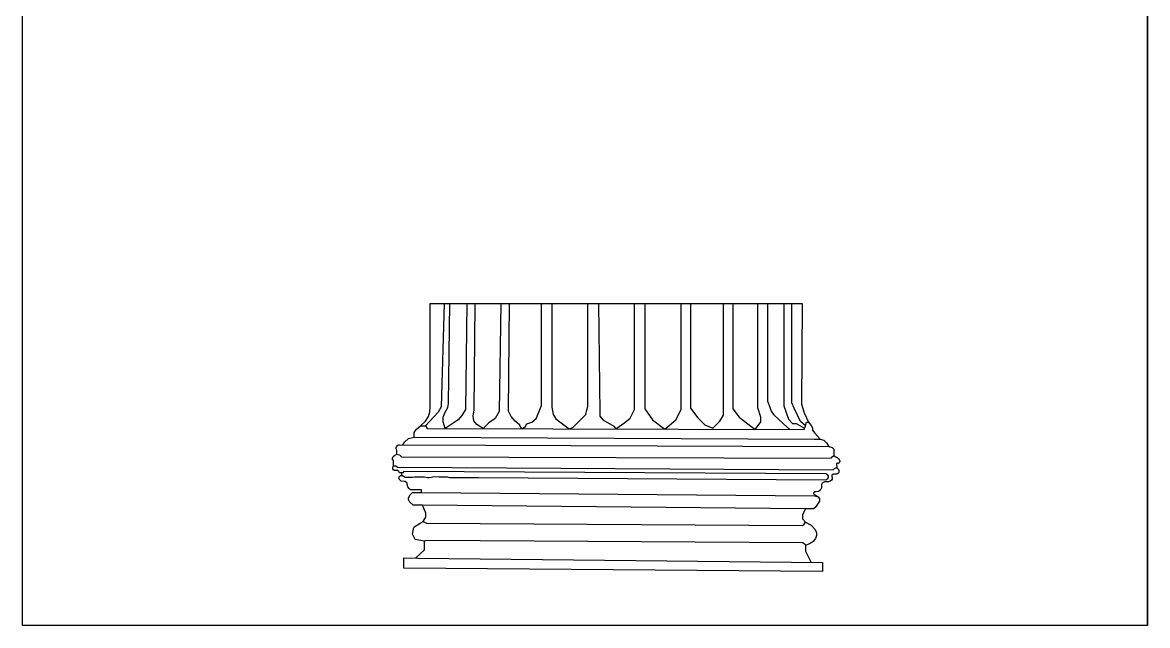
# Model space of a CAD drawing. Header units: inches. Extents: x 21.4 to 22.4, y 12.97 to 14.39.
# Drawn here: x 21.396 to 22.397, y 12.973 to 13.509 of the extents above; entities that cross this region are included whole.
import ezdxf

# ---------------------------------------------------------------- set-up
doc = ezdxf.new("R2010")
doc.units = ezdxf.units.IN
doc.header["$MEASUREMENT"] = 0
doc.layers.add('foro', color=7, linetype='Continuous')
doc.layers.add('çziigi', color=10, linetype='Continuous')
picture_1 = doc.add_image_def('image1.jpg', size_in_pixel=(1984, 2806))
picture_2 = doc.add_image_def('image2.jpg', size_in_pixel=(1984, 2806))

msp = doc.modelspace()

# ---------------------------------------------------------------- linework, layer by layer
at = {"layer": 'çziigi'}
for p, q in [((21.7586, 13.1672), (21.7586, 13.2594)), ((21.7586, 13.2594), (22.0895, 13.2594)), ((21.7711, 13.2594), (21.7685, 13.1673)), ((21.7748, 13.1703), (21.7761, 13.2594)), ((21.7912, 13.2594), (21.79, 13.165)), ((21.7977, 13.1646), (21.7985, 13.2594)), ((21.8215, 13.2594), (21.82, 13.1633)), ((21.8284, 13.1636), (21.8293, 13.2594)), ((21.8575, 13.1685), (21.8575, 13.2594)), ((21.8668, 13.2594), (21.8668, 13.167)), ((21.8989, 13.1677), (21.8989, 13.2594)), ((21.9084, 13.2594), (21.9094, 13.1621)), ((21.9402, 13.1649), (21.9402, 13.2594)), ((21.9494, 13.2594), (21.9494, 13.1655)), ((21.9819, 13.165), (21.9819, 13.2594)), ((21.9901, 13.2594), (21.9901, 13.1661)), ((22.0194, 13.1601), (22.0194, 13.2594)), ((22.0277, 13.2594), (22.0277, 13.1657)), ((22.0501, 13.1666), (22.0501, 13.2594)), ((22.0587, 13.2594), (22.0587, 13.1723)), ((22.0732, 13.2594), (22.0732, 13.1684)), ((22.0802, 13.1709), (22.0802, 13.2594)), ((22.0895, 13.2594), (22.0888, 13.1698)), ((21.7582, 13.163), (21.7586, 13.1672)), ((21.7685, 13.1673), (21.7657, 13.1625)), ((21.772, 13.1625), (21.7742, 13.1667)), ((21.7742, 13.1667), (21.7748, 13.1703)), ((21.8553, 13.1625), (21.8575, 13.1685)), ((21.8668, 13.167), (21.868, 13.1605)), ((21.898, 13.1647), (21.8989, 13.1677)), ((21.9901, 13.1661), (21.9967, 13.1577)), ((22.0527, 13.1583), (22.0501, 13.1666)), ((22.0587, 13.1723), (22.0608, 13.1672)), ((22.0608, 13.1672), (22.0618, 13.1636)), ((22.0732, 13.1684), (22.0774, 13.1565)), ((22.0823, 13.1663), (22.0802, 13.1709)), ((22.0879, 13.1542), (22.0823, 13.1663)), ((22.0888, 13.1698), (22.0912, 13.162)), ((21.7657, 13.1625), (21.7544, 13.1506)), ((21.7546, 13.1546), (21.7572, 13.1588)), ((21.7572, 13.1588), (21.7582, 13.163)), ((21.7703, 13.1583), (21.772, 13.1625)), ((21.7703, 13.154), (21.7703, 13.1583)), ((21.7869, 13.1596), (21.7834, 13.1557)), ((21.79, 13.165), (21.7869, 13.1596)), ((21.7969, 13.1592), (21.7977, 13.1646)), ((21.7974, 13.155), (21.7969, 13.1592)), ((21.8163, 13.1569), (21.8109, 13.1533)), ((21.82, 13.1633), (21.8163, 13.1569)), ((21.8307, 13.1589), (21.8284, 13.1636)), ((21.8342, 13.1545), (21.8307, 13.1589)), ((21.849, 13.1537), (21.8528, 13.157)), ((21.8528, 13.157), (21.8553, 13.1625)), ((21.868, 13.1605), (21.8705, 13.1567)), ((21.8705, 13.1567), (21.8822, 13.1478)), ((21.8855, 13.149), (21.8969, 13.1607)), ((21.8969, 13.1607), (21.898, 13.1647)), ((21.9094, 13.1621), (21.9094, 13.159)), ((21.9094, 13.159), (21.9122, 13.1559)), ((21.9316, 13.1536), (21.9365, 13.1572)), ((21.9365, 13.1572), (21.9402, 13.1649)), ((21.9494, 13.1655), (21.9564, 13.1557)), ((21.9673, 13.1476), (21.977, 13.1559)), ((21.977, 13.1559), (21.9819, 13.165)), ((21.9967, 13.1577), (22.003, 13.1515)), ((22.0162, 13.1547), (22.0194, 13.1601)), ((22.0277, 13.1657), (22.0334, 13.1582)), ((22.0334, 13.1582), (22.0411, 13.1523)), ((22.0527, 13.154), (22.0527, 13.1583)), ((22.0618, 13.1636), (22.0638, 13.1606)), ((22.0638, 13.1606), (22.0727, 13.1522)), ((22.0774, 13.1565), (22.0808, 13.1527)), ((22.0912, 13.162), (22.0951, 13.1538)), ((21.7443, 13.1447), (21.7464, 13.1474)), ((21.7464, 13.1474), (21.7501, 13.1506)), ((21.7501, 13.1506), (21.7546, 13.1546)), ((21.7501, 13.1506), (21.7544, 13.1506)), ((21.7544, 13.1506), (21.7559, 13.1482)), ((21.7559, 13.1482), (22.0912, 13.1472)), ((21.7719, 13.1481), (21.7703, 13.154)), ((21.7834, 13.1557), (21.7719, 13.1481)), ((21.8001, 13.1517), (21.7974, 13.155)), ((21.8056, 13.148), (21.8001, 13.1517)), ((21.8109, 13.1533), (21.8056, 13.148)), ((21.8381, 13.1515), (21.8342, 13.1545)), ((21.84, 13.1479), (21.8381, 13.1515)), ((21.84, 13.1479), (21.8431, 13.1496)), ((21.8431, 13.1496), (21.8446, 13.1522)), ((21.8446, 13.1522), (21.849, 13.1537)), ((21.8822, 13.1478), (21.8855, 13.149)), ((21.9122, 13.1559), (21.9218, 13.1501)), ((21.9218, 13.1501), (21.9236, 13.1477)), ((21.9236, 13.1477), (21.9316, 13.1536)), ((21.9564, 13.1557), (21.9673, 13.1476)), ((22.003, 13.1515), (22.01, 13.1484)), ((22.01, 13.1484), (22.0162, 13.1547)), ((22.0411, 13.1523), (22.0475, 13.1473)), ((22.0475, 13.1473), (22.0527, 13.154)), ((22.0727, 13.1522), (22.0784, 13.1472)), ((22.0808, 13.1527), (22.084, 13.1527)), ((22.084, 13.1527), (22.0916, 13.1484)), ((22.0923, 13.1506), (22.0879, 13.1542)), ((22.0912, 13.1472), (22.0923, 13.1506)), ((22.0923, 13.1506), (22.0934, 13.1538)), ((22.0934, 13.1538), (22.0951, 13.1538)), ((22.0951, 13.1538), (22.0973, 13.1509)), ((22.0973, 13.1509), (22.0987, 13.1488)), ((22.0987, 13.1488), (22.0987, 13.1465)), ((22.0987, 13.1465), (22.1007, 13.144)), ((21.7343, 13.1335), (21.7359, 13.1361)), ((21.7359, 13.1361), (21.7393, 13.1393)), ((21.7393, 13.1393), (21.7443, 13.1403)), ((21.7443, 13.1403), (21.7443, 13.1447)), ((21.7443, 13.1403), (22.1003, 13.1386)), ((22.1003, 13.1386), (22.1055, 13.1386)), ((22.1007, 13.144), (22.1055, 13.1386)), ((22.1055, 13.1386), (22.1087, 13.1377)), ((22.1087, 13.1377), (22.1112, 13.1353)), ((21.7283, 13.1308), (21.7286, 13.1319)), ((21.7283, 13.13), (21.7283, 13.1308)), ((21.7289, 13.129), (21.7283, 13.13)), ((21.7286, 13.1319), (21.7292, 13.1327)), ((21.7289, 13.1253), (21.7289, 13.129)), ((21.7292, 13.1327), (21.7302, 13.1335)), ((21.7302, 13.1335), (21.7314, 13.1335)), ((21.7314, 13.1335), (22.1132, 13.1322)), ((22.1112, 13.1353), (22.1132, 13.1322)), ((22.1132, 13.1322), (22.116, 13.1311)), ((22.116, 13.1311), (22.1176, 13.1296)), ((22.1176, 13.1296), (22.1176, 13.1284)), ((22.1176, 13.1284), (22.1176, 13.1237)), ((21.7252, 13.1218), (21.7256, 13.1231)), ((21.7252, 13.1202), (21.7252, 13.1218)), ((21.7261, 13.1196), (21.7252, 13.1202)), ((21.7256, 13.1231), (21.7269, 13.1242)), ((21.7261, 13.115), (21.7261, 13.1196)), ((21.7269, 13.1242), (21.7289, 13.1253)), ((21.7289, 13.1253), (21.7314, 13.1248)), ((21.7314, 13.1248), (21.7332, 13.1229)), ((21.7332, 13.1229), (22.1153, 13.1217)), ((22.1153, 13.1217), (22.1161, 13.123)), ((22.1161, 13.123), (22.1173, 13.1237)), ((22.1173, 13.1237), (22.1179, 13.1237)), ((22.1179, 13.1237), (22.1193, 13.1229)), ((22.1193, 13.1229), (22.1204, 13.1223)), ((22.1214, 13.1171), (22.12, 13.1171)), ((22.12, 13.1171), (22.1202, 13.1132)), ((22.1204, 13.1223), (22.1211, 13.1216)), ((22.1211, 13.1216), (22.1219, 13.1208)), ((22.1221, 13.1176), (22.1214, 13.1171)), ((22.1219, 13.1208), (22.1227, 13.12)), ((22.123, 13.1188), (22.1221, 13.1176)), ((22.1227, 13.12), (22.123, 13.1194)), ((22.123, 13.1194), (22.123, 13.1188)), ((21.7254, 13.1136), (21.7261, 13.115)), ((21.7254, 13.1118), (21.7254, 13.1136)), ((21.7267, 13.1108), (21.7254, 13.1118)), ((21.7261, 13.115), (21.7276, 13.115)), ((21.7282, 13.1108), (21.7267, 13.1108)), ((21.7276, 13.115), (21.7281, 13.115)), ((21.7281, 13.115), (21.7295, 13.1138)), ((21.7295, 13.1108), (21.7282, 13.1108)), ((21.7295, 13.1138), (22.1171, 13.1115)), ((21.7306, 13.1099), (21.7295, 13.1108)), ((21.7313, 13.1088), (21.7306, 13.1099)), ((21.7311, 13.1052), (21.7323, 13.1064)), ((21.733, 13.1088), (21.7313, 13.1088)), ((21.7323, 13.1064), (21.734, 13.1064)), ((21.7342, 13.1088), (21.733, 13.1088)), ((21.733, 13.1088), (21.733, 13.1064)), ((21.734, 13.1064), (21.7356, 13.1053)), ((21.7351, 13.1099), (21.7342, 13.1088)), ((22.1106, 13.1077), (21.7351, 13.1099)), ((22.1121, 13.1067), (22.1106, 13.1077)), ((22.1129, 13.1057), (22.1121, 13.1067)), ((22.1166, 13.1071), (22.1157, 13.1066)), ((22.1157, 13.1066), (22.1157, 13.1053)), ((22.1174, 13.1074), (22.1166, 13.1071)), ((22.1171, 13.1115), (22.1185, 13.1129)), ((22.1188, 13.1074), (22.1174, 13.1074)), ((22.1185, 13.1129), (22.1193, 13.1132)), ((22.1195, 13.1074), (22.1188, 13.1074)), ((22.1193, 13.1132), (22.1202, 13.1132)), ((22.1203, 13.1075), (22.1195, 13.1074)), ((22.1202, 13.1132), (22.1209, 13.1127)), ((22.1212, 13.1082), (22.1203, 13.1075)), ((22.1209, 13.1127), (22.1217, 13.1117)), ((22.122, 13.1089), (22.1212, 13.1082)), ((22.1217, 13.1117), (22.122, 13.1113)), ((22.122, 13.1113), (22.122, 13.11)), ((22.122, 13.11), (22.122, 13.1089)), ((21.7311, 13.1031), (21.7311, 13.1052)), ((21.7327, 13.1014), (21.7311, 13.1031)), ((21.7364, 13.1009), (21.7327, 13.1014)), ((21.7356, 13.1053), (21.7364, 13.1048)), ((21.7364, 13.1048), (21.7397, 13.1048)), ((21.7383, 13.0996), (21.7364, 13.1009)), ((21.7383, 13.0982), (21.7383, 13.0996)), ((21.7388, 13.0963), (21.7383, 13.0982)), ((21.74, 13.0947), (21.7388, 13.0963)), ((21.7397, 13.1048), (21.7428, 13.1048)), ((21.7428, 13.1048), (21.7446, 13.1051)), ((21.7446, 13.1051), (21.7476, 13.1051)), ((21.7476, 13.1051), (21.7516, 13.1051)), ((21.7516, 13.1051), (21.7535, 13.1051)), ((21.7535, 13.1051), (21.7561, 13.1045)), ((21.7561, 13.1045), (21.7577, 13.1045)), ((21.7577, 13.1045), (21.7596, 13.1049)), ((21.7596, 13.1049), (21.7618, 13.1054)), ((21.7618, 13.1054), (21.7667, 13.1051)), ((21.7667, 13.1051), (21.7724, 13.1051)), ((21.7724, 13.1051), (21.7737, 13.1051)), ((21.7737, 13.1051), (21.7757, 13.1047)), ((21.7757, 13.1047), (21.7798, 13.1047)), ((21.7798, 13.1047), (21.8016, 13.1047)), ((21.8016, 13.1047), (22.1105, 13.1025)), ((22.1071, 13.0994), (22.1067, 13.0982)), ((22.1067, 13.0982), (22.1067, 13.097)), ((22.1067, 13.097), (22.1067, 13.0956)), ((22.1093, 13.1007), (22.1071, 13.0994)), ((22.1129, 13.1007), (22.1093, 13.1007)), ((22.1105, 13.1025), (22.1122, 13.1037)), ((22.1122, 13.1037), (22.1129, 13.1046)), ((22.1129, 13.1046), (22.1129, 13.1057)), ((22.1144, 13.1012), (22.1129, 13.1007)), ((22.1154, 13.1022), (22.1144, 13.1012)), ((22.116, 13.103), (22.1154, 13.1022)), ((22.1157, 13.1053), (22.116, 13.1039)), ((22.116, 13.1039), (22.116, 13.103)), ((21.7394, 13.0865), (21.7409, 13.0891)), ((21.7394, 13.0851), (21.7394, 13.0865)), ((21.7411, 13.0937), (21.74, 13.0947)), ((21.7409, 13.0891), (21.743, 13.0911)), ((21.751, 13.0937), (21.7411, 13.0937)), ((21.743, 13.0911), (21.751, 13.0911)), ((21.751, 13.0911), (21.751, 13.0937)), ((21.751, 13.0911), (22.1003, 13.0883)), ((22.0998, 13.0911), (22.0996, 13.0904)), ((22.0996, 13.0904), (22.1001, 13.0898)), ((22.1005, 13.0917), (22.0998, 13.0911)), ((22.1001, 13.0898), (22.1011, 13.0891)), ((22.1003, 13.0883), (22.1037, 13.0874)), ((22.1017, 13.0917), (22.1005, 13.0917)), ((22.1011, 13.0891), (22.103, 13.0876)), ((22.104, 13.0921), (22.1017, 13.0917)), ((22.1037, 13.0874), (22.1047, 13.0856)), ((22.1049, 13.0927), (22.104, 13.0921)), ((22.1055, 13.0935), (22.1049, 13.0927)), ((22.1062, 13.0944), (22.1055, 13.0935)), ((22.1067, 13.0956), (22.1062, 13.0944)), ((21.7404, 13.0825), (21.7394, 13.0851)), ((21.7435, 13.0799), (21.7404, 13.0825)), ((21.7518, 13.0799), (21.7435, 13.0799)), ((21.7548, 13.0728), (21.7518, 13.0799)), ((22.0921, 13.0767), (21.7518, 13.0799)), ((22.09, 13.0714), (22.0921, 13.0761)), ((22.0959, 13.0767), (22.0921, 13.0767)), ((22.0921, 13.0767), (22.0921, 13.0761)), ((22.0995, 13.0767), (22.0959, 13.0767)), ((22.1017, 13.0784), (22.0995, 13.0767)), ((22.1036, 13.0816), (22.1017, 13.0784)), ((22.1047, 13.0836), (22.1036, 13.0816)), ((22.1047, 13.0856), (22.1047, 13.0836)), ((21.7524, 13.0653), (21.7548, 13.0693)), ((21.7548, 13.0693), (21.7548, 13.0728)), ((22.09, 13.0676), (22.09, 13.0714)), ((22.0924, 13.0647), (22.09, 13.0676)), ((21.7428, 13.0542), (21.744, 13.0601)), ((21.7441, 13.0604), (21.7497, 13.064)), ((21.7497, 13.064), (21.7524, 13.0653)), ((21.7524, 13.0653), (21.7552, 13.0639)), ((21.7552, 13.0639), (22.0897, 13.0619)), ((22.0897, 13.0619), (22.0912, 13.0632)), ((22.0912, 13.0632), (22.0924, 13.0647)), ((22.0924, 13.0647), (22.0975, 13.0623)), ((22.0975, 13.0623), (22.1009, 13.0582)), ((22.1009, 13.0582), (22.1021, 13.0555)), ((21.7453, 13.0494), (21.7428, 13.0542)), ((21.7535, 13.0478), (21.7453, 13.0494)), ((21.7554, 13.0486), (21.7535, 13.0478)), ((21.7535, 13.0401), (21.7535, 13.0478)), ((22.09, 13.0464), (21.7554, 13.0486)), ((22.0916, 13.0452), (22.09, 13.0464)), ((22.0964, 13.0459), (22.0944, 13.0449)), ((22.0992, 13.0476), (22.0964, 13.0459)), ((22.1012, 13.0502), (22.0992, 13.0476)), ((22.1021, 13.0529), (22.1012, 13.0502)), ((22.1021, 13.0555), (22.1021, 13.0529)), ((21.7455, 13.0329), (21.7535, 13.0401)), ((22.0934, 13.0444), (22.0916, 13.0452)), ((22.0925, 13.0448), (22.0925, 13.0392)), ((22.0925, 13.0392), (22.0973, 13.0291)), ((22.0944, 13.0449), (22.0934, 13.0444)), ((21.7352, 13.024), (21.7352, 13.033)), ((21.7352, 13.033), (21.7476, 13.0328)), ((21.7476, 13.0328), (22.1074, 13.029)), ((22.1074, 13.029), (22.1074, 13.021)), ((22.1074, 13.021), (21.7352, 13.024))]:
    msp.add_line(p, q, dxfattribs=at)

# ---------------------------------------------------------------- pictures from other files: only their frames are drawn
at = {"layer": 'foro'}
image = msp.add_image(picture_2, insert=(21.3961, 12.973), size_in_units=(1.0005, 1.415), dxfattribs=at)
image.dxf.flags = 7
image = msp.add_image(picture_1, insert=(21.3961, 12.973), size_in_units=(1, 1.4143), rotation=0, dxfattribs=at)
image.dxf.flags = 7

doc.saveas('drawing.dxf')
